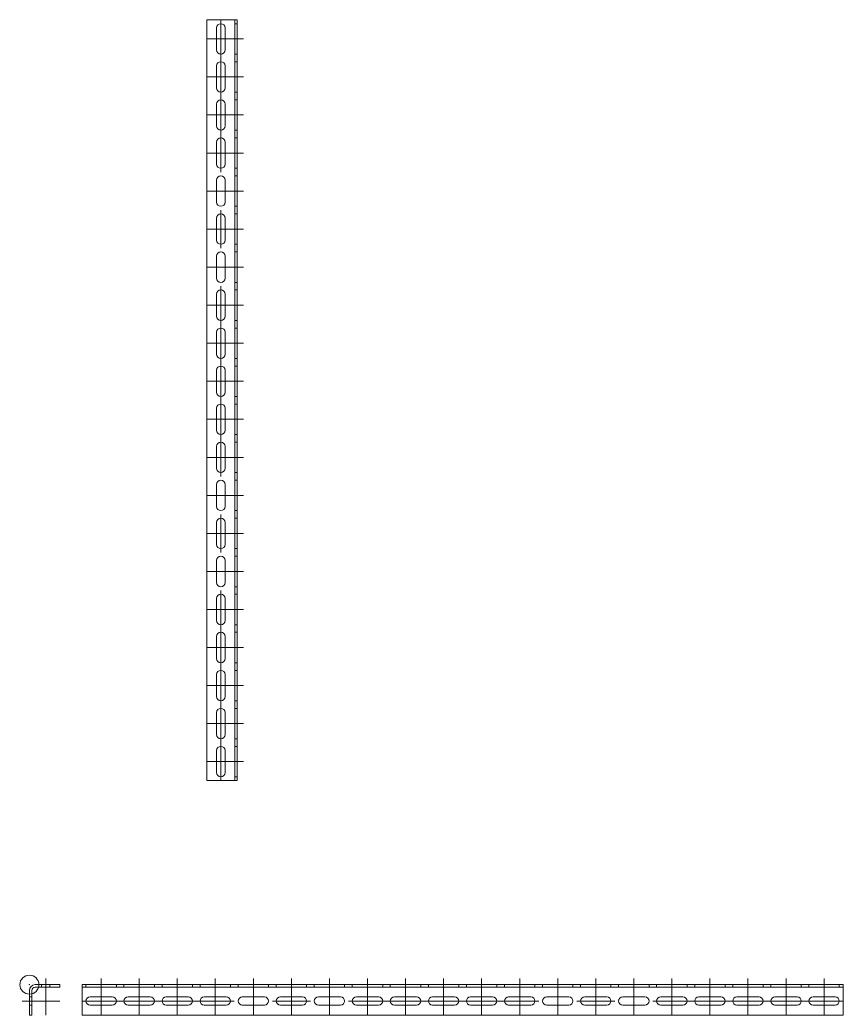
# Model space of a CAD drawing. Units: millimetres at full size, sheet at 1:50. Extents: x -29943 to 12787, y -4404 to 10657.
# Drawn here: x -7932 to -6850, y 8910 to 10218 of the extents above; entities that cross this region are included whole.
import ezdxf

# ---------------------------------------------------------------- set-up
doc = ezdxf.new("R2010")
doc.units = ezdxf.units.MM
doc.header["$LTSCALE"] = 50
doc.header["$PDMODE"] = 32
doc.header["$PDSIZE"] = 25
doc.linetypes.add('CHAIN1', pattern=[8, 5, -1, 1, -1])
doc.layers.add('0-0_マルチ横', color=3, linetype='Continuous', lineweight=9)
doc.layers.add('0-3_マルチ縦', color=3, linetype='Continuous', lineweight=9)

msp = doc.modelspace()

# ---------------------------------------------------------------- linework, layer by layer
at = {"layer": '0-0_マルチ横'}
for p, q in [((-7911.89, 8949.86), (-7879.55, 8949.86)), ((-7903.54, 8949.86), (-7903.54, 8946.66)), ((-7892.54, 8949.86), (-7892.54, 8946.66)), ((-7879.55, 8946.66), (-7879.55, 8949.86)), ((-7850.3, 8949.86), (-7850.3, 8909.86)), ((-7850.3, 8949.86), (-6850.3, 8949.86)), ((-7845.3, 8946.66), (-7845.3, 8949.86)), ((-7805.3, 8946.66), (-7805.3, 8949.86)), ((-7795.3, 8946.66), (-7795.3, 8949.86)), ((-7755.3, 8946.66), (-7755.3, 8949.86)), ((-7745.3, 8946.66), (-7745.3, 8949.86)), ((-7705.3, 8946.66), (-7705.3, 8949.86)), ((-7695.3, 8946.66), (-7695.3, 8949.86)), ((-7655.3, 8946.66), (-7655.3, 8949.86)), ((-7645.3, 8946.66), (-7645.3, 8949.86)), ((-7605.3, 8946.66), (-7605.3, 8949.86)), ((-7595.3, 8946.66), (-7595.3, 8949.86)), ((-7555.3, 8946.66), (-7555.3, 8949.86)), ((-7545.3, 8946.66), (-7545.3, 8949.86)), ((-7505.3, 8946.66), (-7505.3, 8949.86)), ((-7495.3, 8946.66), (-7495.3, 8949.86)), ((-7455.3, 8946.66), (-7455.3, 8949.86)), ((-7445.3, 8946.66), (-7445.3, 8949.86)), ((-7405.3, 8946.66), (-7405.3, 8949.86)), ((-7395.3, 8946.66), (-7395.3, 8949.86)), ((-7355.3, 8946.66), (-7355.3, 8949.86)), ((-7345.3, 8946.66), (-7345.3, 8949.86)), ((-7305.3, 8946.66), (-7305.3, 8949.86)), ((-7295.3, 8946.66), (-7295.3, 8949.86)), ((-7255.3, 8946.66), (-7255.3, 8949.86)), ((-7245.3, 8946.66), (-7245.3, 8949.86)), ((-7205.3, 8946.66), (-7205.3, 8949.86)), ((-7195.3, 8946.66), (-7195.3, 8949.86)), ((-7155.3, 8946.66), (-7155.3, 8949.86)), ((-7145.3, 8946.66), (-7145.3, 8949.86)), ((-7105.3, 8946.66), (-7105.3, 8949.86)), ((-7095.3, 8946.66), (-7095.3, 8949.86)), ((-7055.3, 8946.66), (-7055.3, 8949.86)), ((-7045.3, 8946.66), (-7045.3, 8949.86)), ((-7005.3, 8946.66), (-7005.3, 8949.86)), ((-6995.3, 8946.66), (-6995.3, 8949.86)), ((-6955.3, 8946.66), (-6955.3, 8949.86)), ((-6945.3, 8946.66), (-6945.3, 8949.86)), ((-6905.3, 8946.66), (-6905.3, 8949.86)), ((-6895.3, 8946.66), (-6895.3, 8949.86)), ((-6855.3, 8946.66), (-6855.3, 8949.86)), ((-6850.3, 8949.86), (-6850.3, 8909.86)), ((-7919.55, 8942.14), (-7919.55, 8909.86)), ((-7916.35, 8942.11), (-7916.35, 8909.86)), ((-7911.85, 8946.66), (-7879.55, 8946.66)), ((-6850.3, 8946.66), (-7850.3, 8946.66)), ((-7916.35, 8933.86), (-7919.55, 8933.86)), ((-7916.35, 8922.86), (-7919.55, 8922.86)), ((-7810.8, 8933.86), (-7839.8, 8933.86)), ((-7810.8, 8922.86), (-7839.8, 8922.86)), ((-7760.8, 8933.86), (-7789.8, 8933.86)), ((-7760.8, 8922.86), (-7789.8, 8922.86)), ((-7710.8, 8933.86), (-7739.8, 8933.86)), ((-7710.8, 8922.86), (-7739.8, 8922.86)), ((-7660.8, 8933.86), (-7689.8, 8933.86)), ((-7660.8, 8922.86), (-7689.8, 8922.86)), ((-7610.8, 8933.86), (-7639.8, 8933.86)), ((-7610.8, 8922.86), (-7639.8, 8922.86)), ((-7560.8, 8933.86), (-7589.8, 8933.86)), ((-7560.8, 8922.86), (-7589.8, 8922.86)), ((-7510.8, 8933.86), (-7539.8, 8933.86)), ((-7510.8, 8922.86), (-7539.8, 8922.86)), ((-7460.8, 8933.86), (-7489.8, 8933.86)), ((-7460.8, 8922.86), (-7489.8, 8922.86)), ((-7410.8, 8933.86), (-7439.8, 8933.86)), ((-7410.8, 8922.86), (-7439.8, 8922.86)), ((-7360.8, 8933.86), (-7389.8, 8933.86)), ((-7360.8, 8922.86), (-7389.8, 8922.86)), ((-7310.8, 8933.86), (-7339.8, 8933.86)), ((-7310.8, 8922.86), (-7339.8, 8922.86)), ((-7260.8, 8933.86), (-7289.8, 8933.86)), ((-7260.8, 8922.86), (-7289.8, 8922.86)), ((-7210.8, 8933.86), (-7239.8, 8933.86)), ((-7210.8, 8922.86), (-7239.8, 8922.86)), ((-7160.8, 8933.86), (-7189.8, 8933.86)), ((-7160.8, 8922.86), (-7189.8, 8922.86)), ((-7110.8, 8933.86), (-7139.8, 8933.86)), ((-7110.8, 8922.86), (-7139.8, 8922.86)), ((-7060.8, 8933.86), (-7089.8, 8933.86)), ((-7060.8, 8922.86), (-7089.8, 8922.86)), ((-7010.8, 8933.86), (-7039.8, 8933.86)), ((-7010.8, 8922.86), (-7039.8, 8922.86)), ((-6960.8, 8933.86), (-6989.8, 8933.86)), ((-6960.8, 8922.86), (-6989.8, 8922.86)), ((-6910.8, 8933.86), (-6939.8, 8933.86)), ((-6910.8, 8922.86), (-6939.8, 8922.86)), ((-6860.8, 8933.86), (-6889.8, 8933.86)), ((-6860.8, 8922.86), (-6889.8, 8922.86)), ((-7916.37, 8909.86), (-7919.55, 8909.86)), ((-7850.3, 8909.86), (-6850.3, 8909.86))]:
    msp.add_line(p, q, dxfattribs=at)
at = {"layer": '0-0_マルチ横', "color": 4, "linetype": 'CHAIN1'}
for p, q in [((-7898.04, 8958.16), (-7898.04, 8909.86)), ((-7825.3, 8958.16), (-7825.3, 8909.86)), ((-7775.3, 8958.16), (-7775.3, 8909.86)), ((-7725.3, 8958.16), (-7725.3, 8909.86)), ((-7675.3, 8958.16), (-7675.3, 8909.86)), ((-7625.3, 8958.16), (-7625.3, 8909.86)), ((-7575.3, 8958.16), (-7575.3, 8909.86)), ((-7525.3, 8958.16), (-7525.3, 8909.86)), ((-7475.3, 8958.16), (-7475.3, 8909.86)), ((-7425.3, 8958.16), (-7425.3, 8909.86)), ((-7375.3, 8958.16), (-7375.3, 8909.86)), ((-7325.3, 8958.16), (-7325.3, 8909.86)), ((-7275.3, 8958.16), (-7275.3, 8909.86)), ((-7225.3, 8958.16), (-7225.3, 8909.86)), ((-7175.3, 8958.16), (-7175.3, 8909.86)), ((-7125.3, 8958.16), (-7125.3, 8909.86)), ((-7075.3, 8958.16), (-7075.3, 8909.86)), ((-7025.3, 8958.16), (-7025.3, 8909.86)), ((-6975.3, 8958.16), (-6975.3, 8909.86)), ((-6925.3, 8958.16), (-6925.3, 8909.86)), ((-6875.3, 8958.16), (-6875.3, 8909.86)), ((-7879.55, 8928.36), (-7929.22, 8928.36)), ((-6850.3, 8928.36), (-7850.3, 8928.36))]:
    msp.add_line(p, q, dxfattribs=at)
at = {"layer": '0-0_マルチ横'}
for centre, radius, start, end in [((-7911.71, 8942.03), 7.84, 91.26278, 179.19438), ((-7911.71, 8942.03), 4.64, 91.64142, 178.95282), ((-7839.8, 8928.36), 5.5, 90, 270), ((-7810.8, 8928.36), 5.5, 270, 90), ((-7789.8, 8928.36), 5.5, 90, 270), ((-7760.8, 8928.36), 5.5, 270, 90), ((-7739.8, 8928.36), 5.5, 90, 270), ((-7710.8, 8928.36), 5.5, 270, 90), ((-7689.8, 8928.36), 5.5, 90, 270), ((-7660.8, 8928.36), 5.5, 270, 90), ((-7639.8, 8928.36), 5.5, 90, 270), ((-7610.8, 8928.36), 5.5, 270, 90), ((-7589.8, 8928.36), 5.5, 90, 270), ((-7560.8, 8928.36), 5.5, 270, 90), ((-7539.8, 8928.36), 5.5, 90, 270), ((-7510.8, 8928.36), 5.5, 270, 90), ((-7489.8, 8928.36), 5.5, 90, 270), ((-7460.8, 8928.36), 5.5, 270, 90), ((-7439.8, 8928.36), 5.5, 90, 270), ((-7410.8, 8928.36), 5.5, 270, 90), ((-7389.8, 8928.36), 5.5, 90, 270), ((-7360.8, 8928.36), 5.5, 270, 90), ((-7339.8, 8928.36), 5.5, 90, 270), ((-7310.8, 8928.36), 5.5, 270, 90), ((-7289.8, 8928.36), 5.5, 90, 270), ((-7260.8, 8928.36), 5.5, 270, 90), ((-7239.8, 8928.36), 5.5, 90, 270), ((-7210.8, 8928.36), 5.5, 270, 90), ((-7189.8, 8928.36), 5.5, 90, 270), ((-7160.8, 8928.36), 5.5, 270, 90), ((-7139.8, 8928.36), 5.5, 90, 270), ((-7110.8, 8928.36), 5.5, 270, 90), ((-7089.8, 8928.36), 5.5, 90, 270), ((-7060.8, 8928.36), 5.5, 270, 90), ((-7039.8, 8928.36), 5.5, 90, 270), ((-7010.8, 8928.36), 5.5, 270, 90), ((-6989.8, 8928.36), 5.5, 90, 270), ((-6960.8, 8928.36), 5.5, 270, 90), ((-6939.8, 8928.36), 5.5, 90, 270), ((-6910.8, 8928.36), 5.5, 270, 90), ((-6889.8, 8928.36), 5.5, 90, 270), ((-6860.8, 8928.36), 5.5, 270, 90)]:
    msp.add_arc(centre, radius, start, end, dxfattribs=at)
msp.add_point((-7919.55, 8949.86), dxfattribs=at)
at = {"layer": '0-3_マルチ縦'}
for p, q in [((-7646.49, 10218.02), (-7686.49, 10218.02)), ((-7686.49, 10218.02), (-7686.49, 9218.02)), ((-7649.69, 9218.02), (-7649.69, 10218.02)), ((-7646.49, 10218.02), (-7646.49, 9218.02)), ((-7673.49, 10178.52), (-7673.49, 10207.52)), ((-7662.49, 10178.52), (-7662.49, 10207.52)), ((-7649.69, 10213.02), (-7646.49, 10213.02)), ((-7649.69, 10173.02), (-7646.49, 10173.02)), ((-7673.49, 10128.52), (-7673.49, 10157.52)), ((-7662.49, 10128.52), (-7662.49, 10157.52)), ((-7649.69, 10163.02), (-7646.49, 10163.02)), ((-7649.69, 10123.02), (-7646.49, 10123.02)), ((-7649.69, 10113.02), (-7646.49, 10113.02)), ((-7673.49, 10078.52), (-7673.49, 10107.52)), ((-7662.49, 10078.52), (-7662.49, 10107.52)), ((-7649.69, 10073.02), (-7646.49, 10073.02)), ((-7649.69, 10063.02), (-7646.49, 10063.02)), ((-7673.49, 10028.52), (-7673.49, 10057.52)), ((-7662.49, 10028.52), (-7662.49, 10057.52)), ((-7649.69, 10023.02), (-7646.49, 10023.02)), ((-7673.49, 9978.52), (-7673.49, 10007.52)), ((-7662.49, 9978.52), (-7662.49, 10007.52)), ((-7649.69, 10013.02), (-7646.49, 10013.02)), ((-7649.69, 9973.02), (-7646.49, 9973.02)), ((-7673.49, 9928.52), (-7673.49, 9957.52)), ((-7662.49, 9928.52), (-7662.49, 9957.52)), ((-7649.69, 9963.02), (-7646.49, 9963.02)), ((-7649.69, 9923.02), (-7646.49, 9923.02)), ((-7673.49, 9878.52), (-7673.49, 9907.52)), ((-7662.49, 9878.52), (-7662.49, 9907.52)), ((-7649.69, 9913.02), (-7646.49, 9913.02)), ((-7649.69, 9873.02), (-7646.49, 9873.02)), ((-7673.49, 9828.52), (-7673.49, 9857.52)), ((-7662.49, 9828.52), (-7662.49, 9857.52)), ((-7649.69, 9863.02), (-7646.49, 9863.02)), ((-7649.69, 9823.02), (-7646.49, 9823.02)), ((-7649.69, 9813.02), (-7646.49, 9813.02)), ((-7673.49, 9778.52), (-7673.49, 9807.52)), ((-7662.49, 9778.52), (-7662.49, 9807.52)), ((-7649.69, 9773.02), (-7646.49, 9773.02)), ((-7649.69, 9763.02), (-7646.49, 9763.02)), ((-7673.49, 9728.52), (-7673.49, 9757.52)), ((-7662.49, 9728.52), (-7662.49, 9757.52)), ((-7649.69, 9723.02), (-7646.49, 9723.02)), ((-7673.49, 9678.52), (-7673.49, 9707.52)), ((-7662.49, 9678.52), (-7662.49, 9707.52)), ((-7649.69, 9713.02), (-7646.49, 9713.02)), ((-7649.69, 9673.02), (-7646.49, 9673.02)), ((-7673.49, 9628.52), (-7673.49, 9657.52)), ((-7662.49, 9628.52), (-7662.49, 9657.52)), ((-7649.69, 9663.02), (-7646.49, 9663.02)), ((-7649.69, 9623.02), (-7646.49, 9623.02)), ((-7673.49, 9578.52), (-7673.49, 9607.52)), ((-7662.49, 9578.52), (-7662.49, 9607.52)), ((-7649.69, 9613.02), (-7646.49, 9613.02)), ((-7649.69, 9573.02), (-7646.49, 9573.02)), ((-7649.69, 9563.02), (-7646.49, 9563.02)), ((-7673.49, 9528.52), (-7673.49, 9557.52)), ((-7662.49, 9528.52), (-7662.49, 9557.52)), ((-7649.69, 9523.02), (-7646.49, 9523.02)), ((-7649.69, 9513.02), (-7646.49, 9513.02)), ((-7673.49, 9478.52), (-7673.49, 9507.52)), ((-7662.49, 9478.52), (-7662.49, 9507.52)), ((-7649.69, 9473.02), (-7646.49, 9473.02)), ((-7649.69, 9463.02), (-7646.49, 9463.02)), ((-7673.49, 9428.52), (-7673.49, 9457.52)), ((-7662.49, 9428.52), (-7662.49, 9457.52)), ((-7649.69, 9423.02), (-7646.49, 9423.02)), ((-7673.49, 9378.52), (-7673.49, 9407.52)), ((-7662.49, 9378.52), (-7662.49, 9407.52)), ((-7649.69, 9413.02), (-7646.49, 9413.02)), ((-7649.69, 9373.02), (-7646.49, 9373.02)), ((-7673.49, 9328.52), (-7673.49, 9357.52)), ((-7662.49, 9328.52), (-7662.49, 9357.52)), ((-7649.69, 9363.02), (-7646.49, 9363.02)), ((-7649.69, 9323.02), (-7646.49, 9323.02)), ((-7673.49, 9278.52), (-7673.49, 9307.52)), ((-7662.49, 9278.52), (-7662.49, 9307.52)), ((-7649.69, 9313.02), (-7646.49, 9313.02)), ((-7649.69, 9273.02), (-7646.49, 9273.02)), ((-7649.69, 9263.02), (-7646.49, 9263.02)), ((-7673.49, 9228.52), (-7673.49, 9257.52)), ((-7662.49, 9228.52), (-7662.49, 9257.52)), ((-7649.69, 9223.02), (-7646.49, 9223.02)), ((-7646.49, 9218.02), (-7686.49, 9218.02))]:
    msp.add_line(p, q, dxfattribs=at)
at = {"layer": '0-3_マルチ縦', "color": 4, "linetype": 'CHAIN1'}
for p, q in [((-7667.99, 9218.02), (-7667.99, 10218.02)), ((-7638.2, 10193.02), (-7686.49, 10193.02)), ((-7638.2, 10143.02), (-7686.49, 10143.02)), ((-7638.2, 10093.02), (-7686.49, 10093.02)), ((-7638.2, 10043.02), (-7686.49, 10043.02)), ((-7638.2, 9993.02), (-7686.49, 9993.02)), ((-7638.2, 9943.02), (-7686.49, 9943.02)), ((-7638.2, 9893.02), (-7686.49, 9893.02)), ((-7638.2, 9843.02), (-7686.49, 9843.02)), ((-7638.2, 9793.02), (-7686.49, 9793.02)), ((-7638.2, 9743.02), (-7686.49, 9743.02)), ((-7638.2, 9693.02), (-7686.49, 9693.02)), ((-7638.2, 9643.02), (-7686.49, 9643.02)), ((-7638.2, 9593.02), (-7686.49, 9593.02)), ((-7638.2, 9543.02), (-7686.49, 9543.02)), ((-7638.2, 9493.02), (-7686.49, 9493.02)), ((-7638.2, 9443.02), (-7686.49, 9443.02)), ((-7638.2, 9393.02), (-7686.49, 9393.02)), ((-7638.2, 9343.02), (-7686.49, 9343.02)), ((-7638.2, 9293.02), (-7686.49, 9293.02)), ((-7638.2, 9243.02), (-7686.49, 9243.02))]:
    msp.add_line(p, q, dxfattribs=at)
at = {"layer": '0-3_マルチ縦'}
for centre, start, end in [((-7667.99, 10207.52), 0, 180), ((-7667.99, 10178.52), 180, 0), ((-7667.99, 10157.52), 0, 180), ((-7667.99, 10128.52), 180, 0), ((-7667.99, 10107.52), 0, 180), ((-7667.99, 10078.52), 180, 0), ((-7667.99, 10057.52), 0, 180), ((-7667.99, 10028.52), 180, 0), ((-7667.99, 10007.52), 0, 180), ((-7667.99, 9978.52), 180, 0), ((-7667.99, 9957.52), 0, 180), ((-7667.99, 9928.52), 180, 0), ((-7667.99, 9907.52), 0, 180), ((-7667.99, 9878.52), 180, 0), ((-7667.99, 9857.52), 0, 180), ((-7667.99, 9828.52), 180, 0), ((-7667.99, 9807.52), 0, 180), ((-7667.99, 9778.52), 180, 0), ((-7667.99, 9757.52), 0, 180), ((-7667.99, 9728.52), 180, 0), ((-7667.99, 9707.52), 0, 180), ((-7667.99, 9678.52), 180, 0), ((-7667.99, 9657.52), 0, 180), ((-7667.99, 9628.52), 180, 0), ((-7667.99, 9607.52), 0, 180), ((-7667.99, 9578.52), 180, 0), ((-7667.99, 9557.52), 0, 180), ((-7667.99, 9528.52), 180, 0), ((-7667.99, 9507.52), 0, 180), ((-7667.99, 9478.52), 180, 0), ((-7667.99, 9457.52), 0, 180), ((-7667.99, 9428.52), 180, 0), ((-7667.99, 9407.52), 0, 180), ((-7667.99, 9378.52), 180, 0), ((-7667.99, 9357.52), 0, 180), ((-7667.99, 9328.52), 180, 0), ((-7667.99, 9307.52), 0, 180), ((-7667.99, 9278.52), 180, 0), ((-7667.99, 9257.52), 0, 180), ((-7667.99, 9228.52), 180, 0)]:
    msp.add_arc(centre, 5.5, start, end, dxfattribs=at)

doc.saveas('drawing.dxf')
